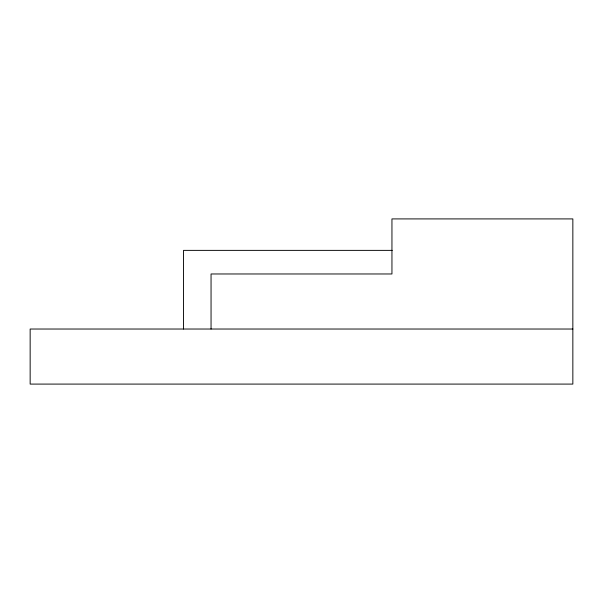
<?xml version="1.0" encoding="UTF-8"?>
<svg xmlns="http://www.w3.org/2000/svg" width="603" height="603" viewBox="0 0 603 603"><rect width="100%" height="100%" fill="white"/><g stroke="black" fill="none" stroke-linecap="round" stroke-linejoin="round"><path stroke-width="0.9" d="M392.214 250.373L183.523 250.373L183.523 329.027M572.85 329.027L30.15 329.027L30.15 384.088L572.85 384.088L572.85 218.912L391.95 218.912L391.95 273.973L211.05 273.973L211.05 329.027"/></g></svg>
